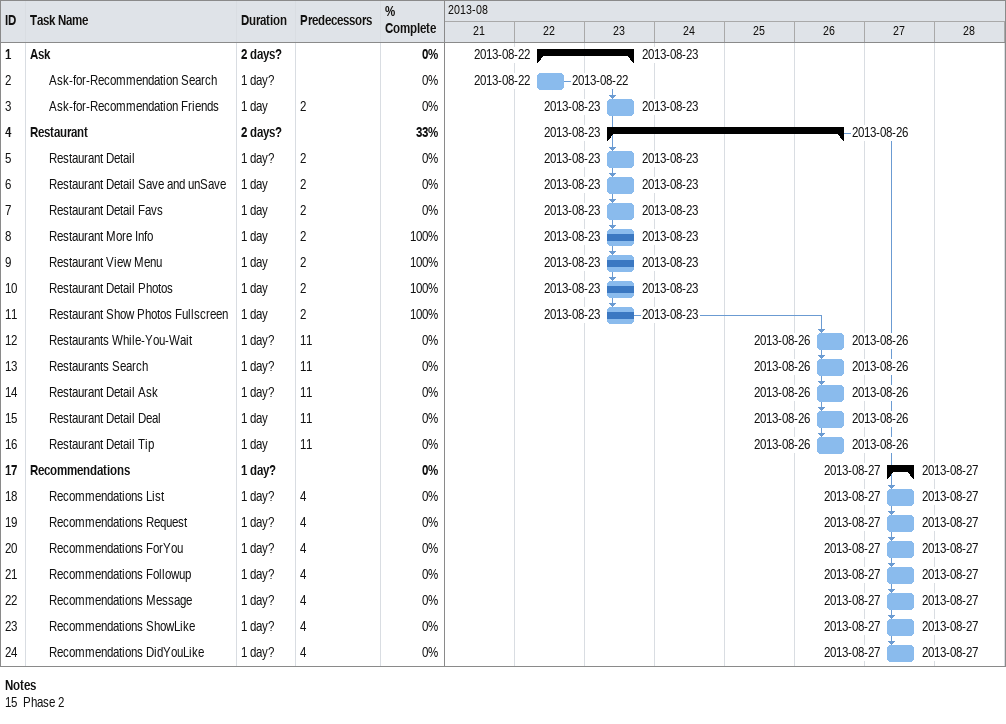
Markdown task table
| ID | Level | Task | Duration | Start | Finish | Predecessors | % complete |
|---|---|---|---|---|---|---|---|
| 1 | 1 | **Ask** | 2d? | 2013-08-22 | 2013-08-23 |  | 0 |
| 2 | 2 | Ask-for-Recommendation Search | 1d? | 2013-08-22 | 2013-08-22 |  | 0 |
| 3 | 2 | Ask-for-Recommendation Friends | 1d | 2013-08-23 | 2013-08-23 | 2 | 0 |
| 4 | 1 | **Restaurant** | 2d? | 2013-08-23 | 2013-08-26 |  | 33 |
| 5 | 2 | Restaurant Detail | 1d? | 2013-08-23 | 2013-08-23 | 2 | 0 |
| 6 | 2 | Restaurant Detail Save and unSave | 1d | 2013-08-23 | 2013-08-23 | 2 | 0 |
| 7 | 2 | Restaurant Detail Favs | 1d | 2013-08-23 | 2013-08-23 | 2 | 0 |
| 8 | 2 | Restaurant More Info | 1d | 2013-08-23 | 2013-08-23 | 2 | 100 |
| 9 | 2 | Restaurant View Menu | 1d | 2013-08-23 | 2013-08-23 | 2 | 100 |
| 10 | 2 | Restaurant Detail Photos | 1d | 2013-08-23 | 2013-08-23 | 2 | 100 |
| 11 | 2 | Restaurant Show Photos Fullscreen | 1d | 2013-08-23 | 2013-08-23 | 2 | 100 |
| 12 | 2 | Restaurants While-You-Wait | 1d? | 2013-08-26 | 2013-08-26 | 11 | 0 |
| 13 | 2 | Restaurants Search | 1d? | 2013-08-26 | 2013-08-26 | 11 | 0 |
| 14 | 2 | Restaurant Detail Ask | 1d? | 2013-08-26 | 2013-08-26 | 11 | 0 |
| 15 | 2 | Restaurant Detail Deal | 1d | 2013-08-26 | 2013-08-26 | 11 | 0 |
| 16 | 2 | Restaurant Detail Tip | 1d | 2013-08-26 | 2013-08-26 | 11 | 0 |
| 17 | 1 | **Recommendations** | 1d? | 2013-08-27 | 2013-08-27 |  | 0 |
| 18 | 2 | Recommendations List | 1d? | 2013-08-27 | 2013-08-27 | 4 | 0 |
| 19 | 2 | Recommendations Request | 1d? | 2013-08-27 | 2013-08-27 | 4 | 0 |
| 20 | 2 | Recommendations ForYou | 1d? | 2013-08-27 | 2013-08-27 | 4 | 0 |
| 21 | 2 | Recommendations Followup | 1d? | 2013-08-27 | 2013-08-27 | 4 | 0 |
| 22 | 2 | Recommendations Message | 1d? | 2013-08-27 | 2013-08-27 | 4 | 0 |
| 23 | 2 | Recommendations ShowLike | 1d? | 2013-08-27 | 2013-08-27 | 4 | 0 |
| 24 | 2 | Recommendations DidYouLike | 1d? | 2013-08-27 | 2013-08-27 | 4 | 0 |

Notes
- 15: Phase 2
